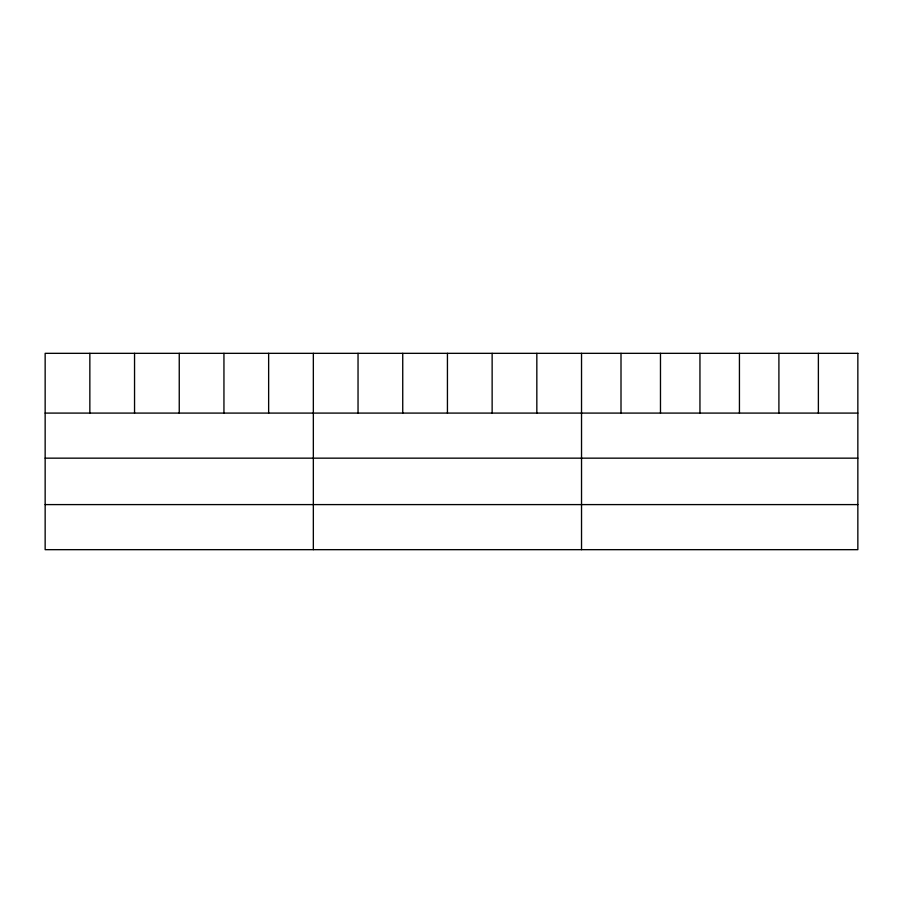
<?xml version="1.0" encoding="UTF-8"?>
<svg xmlns="http://www.w3.org/2000/svg" width="903" height="903" viewBox="0 0 903 903"><rect width="100%" height="100%" fill="white"/><g stroke="black" fill="none" stroke-linecap="round" stroke-linejoin="round"><path stroke-width="1.35" d="M45.15 413.089L857.85 413.089M45.15 458.16L857.85 458.16M45.15 504.596L857.85 504.596M818.378 353.333L818.378 413.089M778.905 353.333L778.905 413.089M739.433 353.333L739.433 413.089M699.949 353.333L699.949 413.089M660.477 353.333L660.477 413.089M621.004 353.333L621.004 413.089M581.532 353.333L581.532 549.667M536.833 353.333L536.833 413.089M492.135 353.333L492.135 413.089M447.436 353.333L447.436 413.089M402.738 353.333L402.738 413.089M358.039 353.333L358.039 413.089M313.341 353.333L313.341 549.667M268.642 353.333L268.642 413.089M223.944 353.333L223.944 413.089M179.245 353.333L179.245 413.089M134.547 353.333L134.547 413.089M89.848 353.333L89.848 413.089M857.85 353.333L45.15 353.333L45.15 549.667L857.85 549.667L857.85 353.333"/></g></svg>
